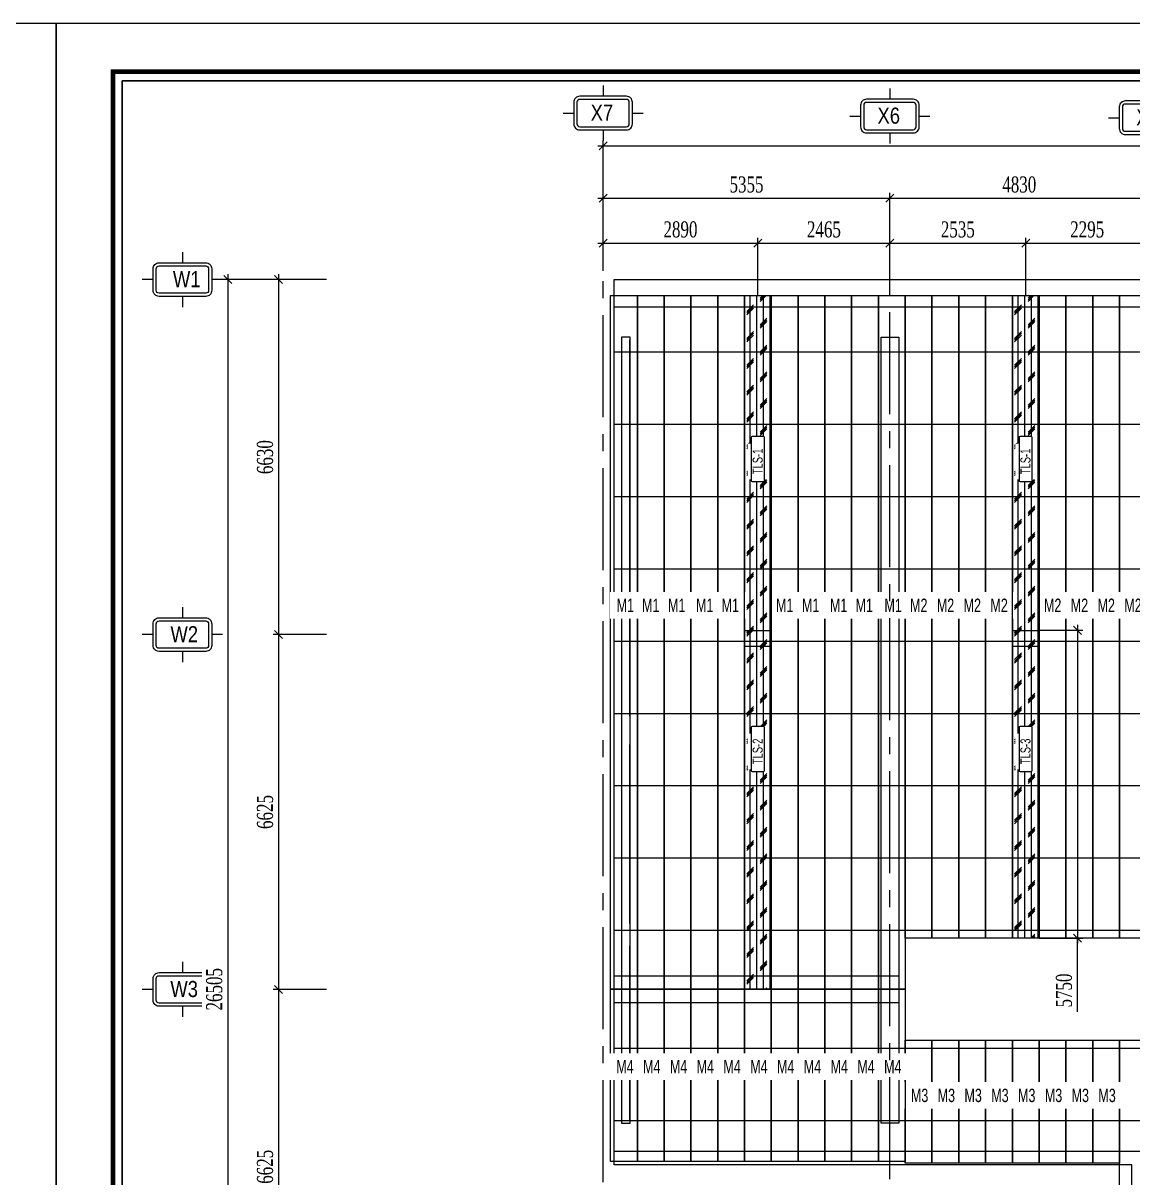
# Model space of a CAD drawing. Header units: inches. Extents: x 315041 to 662841, y -45540 to -35018.
# Drawn here: x 331979.3 to 332186.5, y -36376.8 to -36161.1 of the extents above; entities that cross this region are included whole.
import ezdxf
from ezdxf.enums import TextEntityAlignment as Align

# ---------------------------------------------------------------- set-up
doc = ezdxf.new("R2010")
doc.units = ezdxf.units.IN
doc.header["$MEASUREMENT"] = 0
doc.linetypes.add('CENTER2', pattern=[28.575, 19.05, -3.175, 3.175, -3.175])
for name, color, linetype in [('2', 2, 'Continuous'), ('3', 3, 'Continuous'), ('6', 6, 'Continuous'), ('7', 7, 'Continuous'), ('8', 8, 'Continuous'), ('BAO KHUNG', 31, 'Continuous'), ('flashing', 6, 'Continuous'), ('ROOFING', 4, 'Continuous')]:
    doc.layers.add(name, color=color, linetype=linetype)
doc.styles.add('hx2', font='VHARIALN.TTF')
doc.styles.add('ST1', font='times.ttf', dxfattribs={"width": 0.7})
doc.styles.add('ST1H', font='vnshxh.shx', dxfattribs={"width": 0.7})
doc.dimstyles.new('100', dxfattribs={"dimtxt": 3, "dimasz": 1.5, "dimexe": 1, "dimexo": 0, "dimgap": 1, "dimtad": 1, "dimdec": 0, "dimlfac": 100, "dimzin": 0, "dimdsep": 46, "dimtxsty": 'ST1', "dimblk": 'OBLIQUE', "dimcen": 1, "dimdle": 1, "dimclrd": 8, "dimclre": 8, "dimclrt": 3, "dimadec": 0, "dimazin": 0, "dimtfac": 1, "dimtdec": 0, "dimtix": 1, "dimtmove": 1, "dimatfit": 3, "dimfxl": 0, "dimtfill": 1, "dimtolj": 1, "dimtzin": 0, "dimlwd": -1, "dimlwe": -1, "dimarcsym": 1})
pattern_1 = [(90, (-260, 0), (-1.25, 8e-17), []), (225, (-259.375, 0.625), (2.499999996, -2.499999996), [1.76776696, -1.76776696]), (225, (-259.375, 0.9375), (2.499999996, -2.499999996), [1.76776696, -1.76776696]), (225, (-259.375, 1.25), (2.499999996, -2.499999996), [1.76776696, -1.76776696])]
pattern_2 = [(90, (-310, 0), (-1.25, 8e-17), []), (225, (-309.375, 0.625), (2.499999996, -2.499999996), [1.76776696, -1.76776696]), (225, (-309.375, 0.9375), (2.499999996, -2.499999996), [1.76776696, -1.76776696]), (225, (-309.375, 1.25), (2.499999996, -2.499999996), [1.76776696, -1.76776696])]

# ---------------------------------------------------------------- blocks, each defined once
blk = doc.blocks.new('A$C75D82031')
at = {"layer": '2', "color": 157, "linetype": 'Continuous'}
blk.add_lwpolyline([(0, 420), (594, 420), (594, 0), (0, 0)], close=True, dxfattribs=at)
at = {"layer": '7', "color": 147, "linetype": 'Continuous'}
blk.add_lwpolyline([(12.33, 57.61), (581.67, 57.61), (581.67, 409.19), (12.33, 409.19)], close=True, dxfattribs=at)
at = {"layer": 'BAO KHUNG', "color": 167, "linetype": 'Continuous', "const_width": 0.871}
blk.add_lwpolyline([(10.59, 9.07), (583.41, 9.07), (583.41, 410.93), (10.59, 410.93)], close=True, dxfattribs=at)
blk = doc.blocks.new('TENTRUC')
at = {"layer": '7'}
for p, q in [((0, 8.27), (0, 10.26)), ((-7.48, 5.13), (-5.48, 5.13)), ((5.48, 5.13), (7.48, 5.13)), ((0, 0), (0, 2))]:
    blk.add_line(p, q, dxfattribs=at)
blk.add_lwpolyline([(-4.36, 8.27), (4.36, 8.27, -0.414214), (5.48, 7.14), (5.48, 3.12, -0.414214), (4.36, 2), (-4.36, 2, -0.414214), (-5.48, 3.12), (-5.48, 7.14, -0.414214)], format="xyb", close=True, dxfattribs=at)
at = {"layer": '8', "ltscale": 15}
blk.add_lwpolyline([(-4.36, 7.68), (4.36, 7.68, -0.414214), (4.9, 7.14), (4.9, 3.12, -0.414214), (4.36, 2.58), (-4.36, 2.58, -0.414214), (-4.9, 3.12), (-4.9, 7.14, -0.414214)], format="xyb", close=True, dxfattribs=at)
at = {"layer": '3', "style": 'hx2'}
blk.add_attdef('TR', text='', height=2.9, dxfattribs=at).set_placement((-0.16, 3.83), align=Align.CENTER)
blk = doc.blocks.new('_Oblique')
at = {"color": 0, "linetype": 'ByBlock', "lineweight": -2}
blk.add_line((-0.5, -0.5), (0.5, 0.5), dxfattribs=at)
blk = doc.blocks.new('*D810')
at = {"color": 8, "linetype": 'Continuous', "transparency": 16777216}
for p, q in [((331957.12, -37466.37), (331957.12, -37534.67)), ((331966.05, -37467.37), (331956.12, -37467.37)), ((331966.05, -37533.67), (331956.12, -37533.67))]:
    blk.add_line(p, q, dxfattribs=at)
at = {"layer": 'Defpoints', "color": 0, "transparency": 16777216}
for p in [(331966.05, -37467.37), (331957.12, -37533.67), (331966.05, -37533.67)]:
    blk.add_point(p, dxfattribs=at)
at = {"color": 8, "transparency": 16777216, "xscale": 1.5, "yscale": 1.5, "zscale": 1.5}
for p, rotation in [((331957.12, -37467.37), 90), ((331957.12, -37533.67), 270)]:
    blk.add_blockref('_Oblique', p, dxfattribs=dict(at, rotation=rotation))
at = {"color": 3, "transparency": 16777216, "insert": (331954.59, -37500.52), "char_height": 3, "attachment_point": 5, "rotation": 90, "style": 'ST1', "bg_fill": 3, "box_fill_scale": 1.25, "bg_fill_color": 256, "bg_fill_true_color": 13158600, "bg_fill_transparency": 14991844}
blk.add_mtext('\\A1;6630', dxfattribs=at)
blk = doc.blocks.new('*D811')
at = {"color": 8, "linetype": 'Continuous', "transparency": 16777216}
for p, q in [((331966.05, -37533.67), (331956.12, -37533.67)), ((331957.12, -37532.67), (331957.12, -37600.92)), ((331966.05, -37599.92), (331956.12, -37599.92))]:
    blk.add_line(p, q, dxfattribs=at)
at = {"layer": 'Defpoints', "color": 0, "transparency": 16777216}
for p in [(331966.05, -37533.67), (331957.12, -37599.92), (331966.05, -37599.92)]:
    blk.add_point(p, dxfattribs=at)
at = {"color": 8, "transparency": 16777216, "xscale": 1.5, "yscale": 1.5, "zscale": 1.5}
for p, rotation in [((331957.12, -37533.67), 90), ((331957.12, -37599.92), 270)]:
    blk.add_blockref('_Oblique', p, dxfattribs=dict(at, rotation=rotation))
at = {"color": 3, "transparency": 16777216, "insert": (331954.59, -37566.79), "char_height": 3, "attachment_point": 5, "rotation": 90, "style": 'ST1', "bg_fill": 3, "box_fill_scale": 1.25, "bg_fill_color": 256, "bg_fill_true_color": 13158600, "bg_fill_transparency": 14991844}
blk.add_mtext('\\A1;6625', dxfattribs=at)
blk = doc.blocks.new('*D812')
at = {"color": 8, "linetype": 'Continuous', "transparency": 16777216}
for p, q in [((331966.05, -37599.92), (331956.12, -37599.92)), ((331957.12, -37598.92), (331957.12, -37667.17)), ((331966.05, -37666.17), (331956.12, -37666.17))]:
    blk.add_line(p, q, dxfattribs=at)
at = {"layer": 'Defpoints', "color": 0, "transparency": 16777216}
for p in [(331966.05, -37599.92), (331957.12, -37666.17), (331966.05, -37666.17)]:
    blk.add_point(p, dxfattribs=at)
at = {"color": 8, "transparency": 16777216, "xscale": 1.5, "yscale": 1.5, "zscale": 1.5}
for p, rotation in [((331957.12, -37599.92), 90), ((331957.12, -37666.17), 270)]:
    blk.add_blockref('_Oblique', p, dxfattribs=dict(at, rotation=rotation))
at = {"color": 3, "transparency": 16777216, "insert": (331954.59, -37633.04), "char_height": 3, "attachment_point": 5, "rotation": 90, "style": 'ST1', "bg_fill": 3, "box_fill_scale": 1.25, "bg_fill_color": 256, "bg_fill_true_color": 13158600, "bg_fill_transparency": 0}
blk.add_mtext('\\A1;6625', dxfattribs=at)
blk = doc.blocks.new('*D814')
at = {"color": 8, "linetype": 'Continuous', "transparency": 16777216}
for p, q in [((331947.63, -37466.37), (331947.63, -37733.42)), ((331965.98, -37467.37), (331946.63, -37467.37)), ((331965.98, -37732.42), (331946.63, -37732.42))]:
    blk.add_line(p, q, dxfattribs=at)
at = {"layer": 'Defpoints', "color": 0, "transparency": 16777216}
for p in [(331965.98, -37467.37), (331947.63, -37732.42), (331965.98, -37732.42)]:
    blk.add_point(p, dxfattribs=at)
at = {"color": 8, "transparency": 16777216, "xscale": 1.5, "yscale": 1.5, "zscale": 1.5}
for p, rotation in [((331947.63, -37467.37), 90), ((331947.63, -37732.42), 270)]:
    blk.add_blockref('_Oblique', p, dxfattribs=dict(at, rotation=rotation))
at = {"color": 3, "transparency": 16777216, "insert": (331945.11, -37599.89), "char_height": 3, "attachment_point": 5, "rotation": 90, "style": 'ST1', "bg_fill": 3, "box_fill_scale": 1.25, "bg_fill_color": 256, "bg_fill_true_color": 13158600, "bg_fill_transparency": 0}
blk.add_mtext('\\A1;26505', dxfattribs=at)
blk = doc.blocks.new('*D815')
at = {"color": 8, "linetype": 'Continuous', "transparency": 16777216}
for p, q in [((332016.68, -37452.16), (332072.23, -37452.16)), ((332017.68, -37460.13), (332017.68, -37451.16)), ((332071.23, -37460.68), (332071.23, -37451.16))]:
    blk.add_line(p, q, dxfattribs=at)
at = {"layer": 'Defpoints', "color": 0, "transparency": 16777216}
for p in [(332071.23, -37452.16), (332017.68, -37460.13), (332071.23, -37460.68)]:
    blk.add_point(p, dxfattribs=at)
at = {"color": 8, "transparency": 16777216, "xscale": 1.5, "yscale": 1.5, "zscale": 1.5, "rotation": 180}
blk.add_blockref('_Oblique', (332017.68, -37452.16), dxfattribs=at)
at = {"color": 8, "transparency": 16777216, "xscale": 1.5, "yscale": 1.5, "zscale": 1.5}
blk.add_blockref('_Oblique', (332071.23, -37452.16), dxfattribs=at)
at = {"color": 3, "transparency": 16777216, "insert": (332044.46, -37449.63), "char_height": 3, "attachment_point": 5, "style": 'ST1', "bg_fill": 3, "box_fill_scale": 1.25, "bg_fill_color": 256, "bg_fill_true_color": 13158600, "bg_fill_transparency": 0}
blk.add_mtext('\\A1;5355', dxfattribs=at)
blk = doc.blocks.new('*D816')
at = {"color": 8, "linetype": 'Continuous', "transparency": 16777216}
for p, q in [((332070.23, -37452.16), (332120.53, -37452.16)), ((332071.23, -37460.68), (332071.23, -37451.16)), ((332119.53, -37460.68), (332119.53, -37451.16))]:
    blk.add_line(p, q, dxfattribs=at)
at = {"layer": 'Defpoints', "color": 0, "transparency": 16777216}
for p in [(332119.53, -37452.16), (332071.23, -37460.68), (332119.53, -37460.68)]:
    blk.add_point(p, dxfattribs=at)
at = {"color": 8, "transparency": 16777216, "xscale": 1.5, "yscale": 1.5, "zscale": 1.5, "rotation": 180}
blk.add_blockref('_Oblique', (332071.23, -37452.16), dxfattribs=at)
at = {"color": 8, "transparency": 16777216, "xscale": 1.5, "yscale": 1.5, "zscale": 1.5}
blk.add_blockref('_Oblique', (332119.53, -37452.16), dxfattribs=at)
at = {"color": 3, "transparency": 16777216, "insert": (332095.38, -37449.63), "char_height": 3, "attachment_point": 5, "style": 'ST1', "bg_fill": 3, "box_fill_scale": 1.25, "bg_fill_color": 256, "bg_fill_true_color": 13158600, "bg_fill_transparency": 14993908}
blk.add_mtext('\\A1;4830', dxfattribs=at)
blk = doc.blocks.new('*D822')
at = {"color": 8, "linetype": 'Continuous', "transparency": 16777216}
for p, q in [((332016.68, -37442.41), (332387.18, -37442.41)), ((332017.68, -37460.13), (332017.68, -37441.41)), ((332386.18, -37460.13), (332386.18, -37441.41))]:
    blk.add_line(p, q, dxfattribs=at)
at = {"layer": 'Defpoints', "color": 0, "transparency": 16777216}
for p in [(332386.18, -37442.41), (332017.68, -37460.13), (332386.18, -37460.13)]:
    blk.add_point(p, dxfattribs=at)
at = {"color": 8, "transparency": 16777216, "xscale": 1.5, "yscale": 1.5, "zscale": 1.5, "rotation": 180}
blk.add_blockref('_Oblique', (332017.68, -37442.41), dxfattribs=at)
at = {"color": 8, "transparency": 16777216, "xscale": 1.5, "yscale": 1.5, "zscale": 1.5}
blk.add_blockref('_Oblique', (332386.18, -37442.41), dxfattribs=at)
at = {"color": 3, "transparency": 16777216, "insert": (332201.93, -37439.89), "char_height": 3, "attachment_point": 5, "style": 'ST1', "bg_fill": 3, "box_fill_scale": 1.25, "bg_fill_color": 256, "bg_fill_true_color": 13158600, "bg_fill_transparency": 0}
blk.add_mtext('\\A1;36850', dxfattribs=at)
blk = doc.blocks.new('*D836')
at = {"color": 8, "linetype": 'Continuous', "transparency": 16777216}
for p, q in [((332087.54, -36207.41), (332087.54, -36201.2)), ((332116.44, -36212.02), (332116.44, -36201.2)), ((332086.54, -36202.2), (332117.44, -36202.2))]:
    blk.add_line(p, q, dxfattribs=at)
at = {"layer": 'Defpoints', "color": 0, "transparency": 16777216}
for p in [(332116.44, -36202.2), (332087.54, -36207.41), (332116.44, -36212.02)]:
    blk.add_point(p, dxfattribs=at)
at = {"color": 8, "transparency": 16777216, "xscale": 1.5, "yscale": 1.5, "zscale": 1.5, "rotation": 180}
blk.add_blockref('_Oblique', (332087.54, -36202.2), dxfattribs=at)
at = {"color": 8, "transparency": 16777216, "xscale": 1.5, "yscale": 1.5, "zscale": 1.5}
blk.add_blockref('_Oblique', (332116.44, -36202.2), dxfattribs=at)
at = {"color": 3, "transparency": 16777216, "insert": (332101.99, -36199.67), "char_height": 3, "attachment_point": 5, "style": 'ST1', "bg_fill": 3, "box_fill_scale": 1.25, "bg_fill_color": 256, "bg_fill_true_color": 13158600, "bg_fill_transparency": 8888476}
blk.add_mtext('\\A1;2890', dxfattribs=at)
blk = doc.blocks.new('*D837')
at = {"color": 8, "linetype": 'Continuous', "transparency": 16777216}
for p, q in [((332116.44, -36212.02), (332116.44, -36201.2)), ((332141.09, -36209.02), (332141.09, -36201.2)), ((332115.44, -36202.2), (332142.09, -36202.2))]:
    blk.add_line(p, q, dxfattribs=at)
at = {"layer": 'Defpoints', "color": 0, "transparency": 16777216}
for p in [(332141.09, -36202.2), (332141.09, -36209.02), (332116.44, -36212.02)]:
    blk.add_point(p, dxfattribs=at)
at = {"color": 8, "transparency": 16777216, "xscale": 1.5, "yscale": 1.5, "zscale": 1.5, "rotation": 180}
blk.add_blockref('_Oblique', (332116.44, -36202.2), dxfattribs=at)
at = {"color": 8, "transparency": 16777216, "xscale": 1.5, "yscale": 1.5, "zscale": 1.5}
blk.add_blockref('_Oblique', (332141.09, -36202.2), dxfattribs=at)
at = {"color": 3, "transparency": 16777216, "insert": (332128.77, -36199.67), "char_height": 3, "attachment_point": 5, "style": 'ST1', "bg_fill": 3, "box_fill_scale": 1.25, "bg_fill_color": 256, "bg_fill_true_color": 13158600, "bg_fill_transparency": 12524728}
blk.add_mtext('\\A1;2465', dxfattribs=at)
blk = doc.blocks.new('*D838')
at = {"color": 8, "linetype": 'Continuous', "transparency": 16777216}
for p, q in [((332141.09, -36209.02), (332141.09, -36201.2)), ((332166.44, -36212.02), (332166.44, -36201.2)), ((332140.09, -36202.2), (332167.44, -36202.2))]:
    blk.add_line(p, q, dxfattribs=at)
at = {"layer": 'Defpoints', "color": 0, "transparency": 16777216}
for p in [(332166.44, -36202.2), (332141.09, -36209.02), (332166.44, -36212.02)]:
    blk.add_point(p, dxfattribs=at)
at = {"color": 8, "transparency": 16777216, "xscale": 1.5, "yscale": 1.5, "zscale": 1.5, "rotation": 180}
blk.add_blockref('_Oblique', (332141.09, -36202.2), dxfattribs=at)
at = {"color": 8, "transparency": 16777216, "xscale": 1.5, "yscale": 1.5, "zscale": 1.5}
blk.add_blockref('_Oblique', (332166.44, -36202.2), dxfattribs=at)
at = {"color": 3, "transparency": 16777216, "insert": (332153.77, -36199.67), "char_height": 3, "attachment_point": 5, "style": 'ST1', "bg_fill": 3, "box_fill_scale": 1.25, "bg_fill_color": 256, "bg_fill_true_color": 13158600, "bg_fill_transparency": 11362288}
blk.add_mtext('\\A1;2535', dxfattribs=at)
blk = doc.blocks.new('*D839')
at = {"color": 8, "linetype": 'Continuous', "transparency": 16777216}
for p, q in [((332166.44, -36212.02), (332166.44, -36201.2)), ((332189.39, -36209.02), (332189.39, -36201.2)), ((332165.44, -36202.2), (332190.39, -36202.2))]:
    blk.add_line(p, q, dxfattribs=at)
at = {"layer": 'Defpoints', "color": 0, "transparency": 16777216}
for p in [(332189.39, -36202.2), (332189.39, -36209.02), (332166.44, -36212.02)]:
    blk.add_point(p, dxfattribs=at)
at = {"color": 8, "transparency": 16777216, "xscale": 1.5, "yscale": 1.5, "zscale": 1.5, "rotation": 180}
blk.add_blockref('_Oblique', (332166.44, -36202.2), dxfattribs=at)
at = {"color": 8, "transparency": 16777216, "xscale": 1.5, "yscale": 1.5, "zscale": 1.5}
blk.add_blockref('_Oblique', (332189.39, -36202.2), dxfattribs=at)
at = {"color": 3, "transparency": 16777216, "insert": (332177.92, -36199.67), "char_height": 3, "attachment_point": 5, "style": 'ST1', "bg_fill": 3, "box_fill_scale": 1.25, "bg_fill_color": 256, "bg_fill_true_color": 13158600, "bg_fill_transparency": 1019152}
blk.add_mtext('\\A1;2295', dxfattribs=at)
blk = doc.blocks.new('*D1206')
at = {"color": 8, "linetype": 'Continuous', "transparency": 16777216}
for p, q in [((332168.94, -36274.52), (332177.12, -36274.52)), ((332176.12, -36273.52), (332176.12, -36333.02)), ((332168.94, -36332.02), (332177.12, -36332.02)), ((332176.12, -36345.75), (332176.12, -36332.02))]:
    blk.add_line(p, q, dxfattribs=at)
at = {"layer": 'Defpoints', "color": 0, "transparency": 16777216}
for p in [(332168.94, -36274.52), (332168.94, -36332.02), (332176.12, -36332.02)]:
    blk.add_point(p, dxfattribs=at)
at = {"color": 8, "transparency": 16777216, "xscale": 1.5, "yscale": 1.5, "zscale": 1.5}
for p, rotation in [((332176.12, -36274.52), 90), ((332176.12, -36332.02), 270)]:
    blk.add_blockref('_Oblique', p, dxfattribs=dict(at, rotation=rotation))
at = {"color": 52, "transparency": 16777216, "insert": (332173.59, -36341.78), "char_height": 3, "attachment_point": 5, "rotation": 90, "style": 'ST1', "bg_fill": 3, "box_fill_scale": 1.25, "bg_fill_color": 256, "bg_fill_true_color": 13158600, "bg_fill_transparency": 3770704}
blk.add_mtext('\\A1;5750', dxfattribs=at)
blk = doc.blocks.new('A$C66BB428B')
at = {"color": 8}
for points in [[(0, 351.58), (569.338, 351.58), (569.338, 0), (0, 0)], [(91.871, 149.198), (91.871, 314.498), (456.171, 314.498), (456.171, 52.5), (188.471, 52.5), (188.471, 149.198)]]:
    blk.add_lwpolyline(points, close=True, dxfattribs=at)
at = {"layer": '2', "color": 8}
for points in [[(93.196, 156.948), (94.846, 156.948), (94.846, 303.748), (93.196, 303.748)], [(141.671, 303.748), (144.971, 303.748), (144.971, 156.948), (141.671, 156.948)]]:
    blk.add_lwpolyline(points, close=True, dxfattribs=at)
at = {"layer": '6', "color": 8}
for p, q in [((91.871, 309.398), (456.171, 309.398)), ((91.871, 300.998), (456.171, 300.998)), ((91.871, 287.498), (456.171, 287.498)), ((91.871, 273.998), (456.171, 273.998)), ((91.871, 260.498), (456.171, 260.498)), ((91.871, 246.998), (456.171, 246.998)), ((91.871, 233.498), (456.171, 233.498)), ((91.871, 219.998), (456.171, 219.998)), ((91.871, 206.498), (456.171, 206.498)), ((91.871, 192.998), (456.171, 192.998)), ((91.871, 184.498), (144.971, 184.498)), ((91.871, 179.498), (144.971, 179.498)), ((91.871, 170.998), (456.171, 170.998)), ((91.871, 157.498), (456.171, 157.498)), ((91.871, 151.748), (192.071, 151.748))]:
    blk.add_line(p, q, dxfattribs=at)
at = {"layer": '8', "color": 8}
for p, q in [((94.771, 232.998), (94.771, 303.248)), ((94.77, 194.25), (94.77, 227.698)), ((94.771, 157.448), (94.771, 190.05))]:
    blk.add_line(p, q, dxfattribs=at)
at = {"layer": '3'}
ref = blk.add_blockref('TENTRUC', (89.77, 350.716), dxfattribs=dict(at, xscale=-1, rotation=180))
ref.add_attrib('TR', 'x7', dxfattribs={"layer": '0', "height": 3, "style": 'hx2'}).set_placement((89.554, 344.162), align=Align.CENTER)
ref = blk.add_blockref('TENTRUC', (143.32, 350.161), dxfattribs=dict(at, xscale=-1, rotation=180))
ref.add_attrib('TR', 'x6', dxfattribs={"layer": '0', "height": 3, "style": 'hx2'}).set_placement((143.104, 343.608), align=Align.CENTER)
ref = blk.add_blockref('TENTRUC', (191.62, 349.859), dxfattribs=dict(at, xscale=-1, rotation=180))
ref.add_attrib('TR', 'x5', dxfattribs={"layer": '0', "height": 3, "style": 'hx2'}).set_placement((191.404, 343.305), align=Align.CENTER)
ref = blk.add_blockref('TENTRUC', (11.24, 319.63), dxfattribs=dict(at, rotation=180))
ref.add_attrib('TR', 'w1', dxfattribs={"layer": '0', "height": 3, "style": 'hx2'}).set_placement((12.046, 313.077), align=Align.CENTER)
ref = blk.add_blockref('TENTRUC', (11.24, 253.33), dxfattribs=dict(at, rotation=180))
ref.add_attrib('TR', 'w2', dxfattribs={"layer": '0', "height": 3, "style": 'hx2'}).set_placement((11.591, 246.777), align=Align.CENTER)
ref = blk.add_blockref('TENTRUC', (11.24, 187.08), dxfattribs=dict(at, rotation=180))
ref.add_attrib('TR', 'w3', dxfattribs={"layer": '0', "height": 3, "style": 'hx2'}).set_placement((11.571, 180.527), align=Align.CENTER)
at = {"color": 8}
dim = blk.add_linear_dim(base=(143.32, 329.705), p1=(89.77, 321.739), p2=(143.32, 321.185), dimstyle='100', dxfattribs=at)
dim.commit()
dim.dimension.update_dxf_attribs({"geometry": '*D815', "text_midpoint": (116.545, 332.231), "insert": (-331927.914, 37781.865)})
dim = blk.add_linear_dim(base=(29.205, 248.198), p1=(38.132, 314.498), p2=(38.132, 248.198), angle=90, dimstyle='100', dxfattribs=at)
dim.commit()
dim.dimension.update_dxf_attribs({"geometry": '*D810', "text_midpoint": (26.679, 281.348), "insert": (-331927.914, 37781.865)})
dim = blk.add_linear_dim(base=(191.62, 329.705), p1=(143.32, 321.185), p2=(191.62, 321.185), dimstyle='100', dxfattribs=at)
dim.commit()
dim.dimension.update_dxf_attribs({"geometry": '*D816', "text_midpoint": (167.47, 332.231), "insert": (-331927.914, 37781.865)})
dim = blk.add_linear_dim(base=(29.205, 181.948), p1=(38.132, 248.198), p2=(38.132, 181.948), angle=90, dimstyle='100', dxfattribs=at)
dim.commit()
dim.dimension.update_dxf_attribs({"geometry": '*D811', "text_midpoint": (26.679, 215.073), "insert": (-331927.914, 37781.865)})
dim = blk.add_linear_dim(base=(458.271, 339.451), p1=(89.77, 321.739), p2=(458.271, 321.739), dimstyle='100', dxfattribs=at)
dim.commit()
dim.dimension.update_dxf_attribs({"geometry": '*D822', "text_midpoint": (274.021, 341.977), "insert": (-331927.914, 37781.865)})
dim = blk.add_linear_dim(base=(29.205, 115.698), p1=(38.132, 181.948), p2=(38.132, 115.698), angle=90, dimstyle='100', dxfattribs=at)
dim.commit()
dim.dimension.update_dxf_attribs({"geometry": '*D812', "text_midpoint": (26.679, 148.823), "insert": (-331927.914, 37781.865)})
dim = blk.add_linear_dim(base=(19.718, 49.45), p1=(38.067, 314.498), p2=(38.067, 49.45), angle=90, dimstyle='100', dxfattribs=at)
dim.commit()
dim.dimension.update_dxf_attribs({"geometry": '*D814', "text_midpoint": (17.192, 181.974), "insert": (-331927.914, 37781.865)})

msp = doc.modelspace()

# ---------------------------------------------------------------- block references
at = {"color": 1}
msp.add_blockref('A$C75D82031', (331391.4423, -36581.1298), dxfattribs=at)
at = {"color": 9}
msp.add_blockref('A$C66BB428B', (331997.7735, -36523.5197), dxfattribs=at)

# ---------------------------------------------------------------- next in the draw order: hatches: boundary and pattern name
at = {"layer": 'ROOFING', "true_color": 0xcae01f}
h = msp.add_hatch(dxfattribs=at)
h.set_pattern_fill('CORK', color=52, scale=10, angle=90, style=0)
h.set_pattern_definition(pattern_2)
h.paths.add_polyline_path([(332113.9444, -36274.5222), (332118.9444, -36274.5222), (332118.9444, -36341.5222), (332113.9444, -36341.5222)])
edge = h.paths.add_edge_path(flags=0)
edge.add_arc((332117.4068, -36300.7284), 0.1875, 270, 360)
edge.add_line((332117.5943, -36300.7284), (332117.5943, -36292.592))
edge.add_arc((332117.4068, -36292.592), 0.1875, 0, 90)
edge.add_line((332117.4068, -36292.4045), (332115.4431, -36292.4045))
edge.add_arc((332115.4431, -36292.592), 0.1875, 90, 180)
edge.add_line((332115.2556, -36292.592), (332115.2556, -36300.7284))
edge.add_arc((332115.4431, -36300.7284), 0.1875, 180, 270)
edge.add_line((332115.4431, -36300.9159), (332117.4068, -36300.9159))
h = msp.add_hatch(dxfattribs=at)
h.set_pattern_fill('CORK', color=52, scale=10, angle=90, style=0)
h.set_pattern_definition(pattern_1)
h.paths.add_polyline_path([(332163.9444, -36274.5222), (332168.9444, -36274.5222), (332168.9444, -36332.0222), (332163.9444, -36332.0222)])
h.paths.add_polyline_path([(332165.2556, -36300.7284, 0.41421356), (332165.4431, -36300.9159), (332167.4068, -36300.9159, 0.41421356), (332167.5943, -36300.7284), (332167.5943, -36292.592, 0.41421356), (332167.4068, -36292.4045), (332165.4431, -36292.4045, 0.41421356), (332165.2556, -36292.592)], flags=16)

# ---------------------------------------------------------------- next in the draw order: linework, layer by layer
at = {"color": 8, "linetype": 'CENTER2'}
msp.add_line((332087.544, -36491.872), (332087.544, -36201.7809), dxfattribs=at)
at = {"layer": 'flashing'}
for points in [[(332093.9444, -36212.0222), (332098.9444, -36212.0222), (332098.9444, -36341.5222), (332093.9444, -36341.5222)], [(332098.9444, -36212.0222), (332103.9444, -36212.0222), (332103.9444, -36341.5222), (332098.9444, -36341.5222)], [(332103.9444, -36212.0222), (332108.9444, -36212.0222), (332108.9444, -36341.5222), (332103.9444, -36341.5222)], [(332108.9444, -36212.0222), (332113.9444, -36212.0222), (332113.9444, -36341.5222), (332108.9444, -36341.5222)], [(332118.9444, -36212.0222), (332123.9444, -36212.0222), (332123.9444, -36341.5222), (332118.9444, -36341.5222)], [(332123.9444, -36212.0222), (332128.9444, -36212.0222), (332128.9444, -36341.5222), (332123.9444, -36341.5222)], [(332128.9444, -36212.0222), (332133.9444, -36212.0222), (332133.9444, -36341.5222), (332128.9444, -36341.5222)], [(332133.9444, -36212.0222), (332138.9444, -36212.0222), (332138.9444, -36341.5222), (332133.9444, -36341.5222)]]:
    msp.add_lwpolyline(points, close=True, dxfattribs=at)
at = {"layer": 'flashing', "color": 4}
for points in [[(332158.9444, -36212.0222), (332163.9444, -36212.0222), (332163.9444, -36332.0222), (332158.9444, -36332.0222)], [(332183.9444, -36212.0222), (332188.9444, -36212.0222), (332188.9444, -36332.0222), (332183.9444, -36332.0222)], [(332183.9444, -36351.0197), (332188.9444, -36351.0197), (332188.9444, -36471.0197), (332183.9444, -36471.0197)]]:
    msp.add_lwpolyline(points, close=True, dxfattribs=at)
at = {"layer": 'flashing', "color": 2}
msp.add_lwpolyline([(332178.9444, -36351.0197), (332183.9444, -36351.0197), (332183.9444, -36374.0153), (332178.9444, -36374.0153)], close=True, dxfattribs=at)
at = {"layer": 'ROOFING', "color": 52, "true_color": 0xcae01f}
for points in [[(332113.9444, -36274.5222), (332118.9444, -36274.5222), (332118.9444, -36341.5222), (332113.9444, -36341.5222)], [(332163.9444, -36274.5222), (332168.9444, -36274.5222), (332168.9444, -36332.0222), (332163.9444, -36332.0222)]]:
    msp.add_lwpolyline(points, close=True, dxfattribs=at)

# ---------------------------------------------------------------- next in the draw order: block references
at = {"color": 1}
msp.add_blockref('A$C75D82031', (331985.4423, -36581.1298), dxfattribs=at)

# ---------------------------------------------------------------- next in the draw order: texts
at = {"layer": 'flashing', "insert": (332111.2871, -36269.8438), "char_height": 2.5, "attachment_point": 5, "style": 'ST1H', "bg_fill": 2}
msp.add_mtext('\\A1;m1', dxfattribs=at)
at = {"layer": 'flashing', "color": 4, "char_height": 2.5, "attachment_point": 5, "style": 'ST1H', "bg_fill": 2}
for insert in [(332161.4728, -36269.8438), (332186.4728, -36269.8438)]:
    msp.add_mtext('\\A1;m2', dxfattribs=dict(at, insert=insert))
at = {"layer": 'flashing', "color": 2, "insert": (332181.631, -36361.3809), "char_height": 2.5, "attachment_point": 5, "style": 'ST1H', "bg_fill": 2}
msp.add_mtext('\\A1;m3', dxfattribs=at)
at = {"layer": 'ROOFING', "color": 1, "true_color": 0xfb040c, "insert": (332116.4099, -36297.1222), "char_height": 1.875, "attachment_point": 5, "rotation": 90, "style": 'ST1H', "bg_fill": 2}
msp.add_mtext('\\A1;tls-2', dxfattribs=at)

# ---------------------------------------------------------------- next in the draw order: linework, layer by layer
at = {"layer": 'flashing', "color": 4}
for points in [[(332153.9444, -36212.0222), (332158.9444, -36212.0222), (332158.9444, -36332.0222), (332153.9444, -36332.0222)], [(332178.9444, -36212.0222), (332183.9444, -36212.0222), (332183.9444, -36332.0222), (332178.9444, -36332.0222)]]:
    msp.add_lwpolyline(points, close=True, dxfattribs=at)
at = {"layer": 'flashing', "color": 2}
msp.add_lwpolyline([(332173.9444, -36351.0197), (332178.9444, -36351.0197), (332178.9444, -36374.0153), (332173.9444, -36374.0153)], close=True, dxfattribs=at)
at = {"layer": 'ROOFING', "color": 1, "true_color": 0xfb040c}
msp.add_lwpolyline([(332115.2556, -36300.7284), (332115.2556, -36292.592, -0.41421356), (332115.4431, -36292.4045), (332117.4068, -36292.4045, -0.41421356), (332117.5943, -36292.592), (332117.5943, -36300.7284, -0.41421356), (332117.4068, -36300.9159), (332115.4431, -36300.9159, -0.41421356)], format="xyb", close=True, dxfattribs=at)

# ---------------------------------------------------------------- next in the draw order: texts
at = {"layer": 'flashing', "insert": (332106.5101, -36269.8438), "char_height": 2.5, "attachment_point": 5, "style": 'ST1H', "bg_fill": 2}
msp.add_mtext('\\A1;m1', dxfattribs=at)

# ---------------------------------------------------------------- next in the draw order: texts
at = {"layer": 'flashing', "insert": (332101.2893, -36269.8438), "char_height": 2.5, "attachment_point": 5, "style": 'ST1H', "bg_fill": 2}
msp.add_mtext('\\A1;m1', dxfattribs=at)
at = {"layer": 'flashing', "color": 4, "char_height": 2.5, "attachment_point": 5, "style": 'ST1H', "bg_fill": 2}
for insert in [(332156.4728, -36269.8438), (332181.4728, -36269.8438)]:
    msp.add_mtext('\\A1;m2', dxfattribs=dict(at, insert=insert))
at = {"layer": 'flashing', "color": 2, "insert": (332176.631, -36361.3809), "char_height": 2.5, "attachment_point": 5, "style": 'ST1H', "bg_fill": 2}
msp.add_mtext('\\A1;m3', dxfattribs=at)

# ---------------------------------------------------------------- next in the draw order: linework, layer by layer
at = {"layer": 'flashing', "color": 4}
for points in [[(332148.9444, -36212.0222), (332153.9444, -36212.0222), (332153.9444, -36332.0222), (332148.9444, -36332.0222)], [(332173.9444, -36212.0222), (332178.9444, -36212.0222), (332178.9444, -36332.0222), (332173.9444, -36332.0222)]]:
    msp.add_lwpolyline(points, close=True, dxfattribs=at)
at = {"layer": 'flashing', "color": 2}
msp.add_lwpolyline([(332168.9444, -36351.0197), (332173.9444, -36351.0197), (332173.9444, -36374.0153), (332168.9444, -36374.0153)], close=True, dxfattribs=at)

# ---------------------------------------------------------------- next in the draw order: texts
at = {"layer": 'flashing', "insert": (332096.4431, -36269.8438), "char_height": 2.5, "attachment_point": 5, "style": 'ST1H', "bg_fill": 2}
msp.add_mtext('\\A1;m1', dxfattribs=at)

# ---------------------------------------------------------------- next in the draw order: linework, layer by layer
at = {"layer": 'flashing'}
msp.add_lwpolyline([(332088.9444, -36212.0222), (332093.9444, -36212.0222), (332093.9444, -36341.5222), (332088.9444, -36341.5222)], close=True, dxfattribs=at)

# ---------------------------------------------------------------- next in the draw order: texts
at = {"layer": 'flashing', "color": 4, "char_height": 2.5, "attachment_point": 5, "style": 'ST1H', "bg_fill": 2}
for insert in [(332151.4728, -36269.8438), (332176.4728, -36269.8438)]:
    msp.add_mtext('\\A1;m2', dxfattribs=dict(at, insert=insert))
at = {"layer": 'flashing', "color": 2, "insert": (332171.631, -36361.3809), "char_height": 2.5, "attachment_point": 5, "style": 'ST1H', "bg_fill": 2}
msp.add_mtext('\\A1;m3', dxfattribs=at)

# ---------------------------------------------------------------- next in the draw order: linework, layer by layer
at = {"layer": 'flashing', "color": 4}
for points in [[(332143.9444, -36212.0222), (332148.9444, -36212.0222), (332148.9444, -36332.0222), (332143.9444, -36332.0222)], [(332168.9444, -36212.0222), (332173.9444, -36212.0222), (332173.9444, -36332.0222), (332168.9444, -36332.0222)]]:
    msp.add_lwpolyline(points, close=True, dxfattribs=at)
at = {"layer": 'flashing', "color": 2}
msp.add_lwpolyline([(332163.9444, -36351.0197), (332168.9444, -36351.0197), (332168.9444, -36374.0153), (332163.9444, -36374.0153)], close=True, dxfattribs=at)

# ---------------------------------------------------------------- next in the draw order: texts
at = {"layer": 'flashing', "insert": (332091.6949, -36269.8438), "char_height": 2.5, "attachment_point": 5, "style": 'ST1H', "bg_fill": 2}
msp.add_mtext('\\A1;m1', dxfattribs=at)

# ---------------------------------------------------------------- next in the draw order: dimensions: what is measured, and where the dimension line sits
at = {"color": 9}
dim = msp.add_linear_dim(base=(332116.4444, -36202.1992), p1=(332087.544, -36207.4118), p2=(332116.4444, -36212.0222), dimstyle='100', dxfattribs=at)
dim.commit()
dim.dimension.update_dxf_attribs({"geometry": '*D836', "text_midpoint": (332101.9942, -36199.669)})

# ---------------------------------------------------------------- next in the draw order: texts
at = {"layer": 'flashing', "color": 4, "char_height": 2.5, "attachment_point": 5, "style": 'ST1H', "bg_fill": 2}
for insert in [(332146.4728, -36269.8438), (332171.4728, -36269.8438)]:
    msp.add_mtext('\\A1;m2', dxfattribs=dict(at, insert=insert))
at = {"layer": 'flashing', "color": 2, "insert": (332166.631, -36361.3809), "char_height": 2.5, "attachment_point": 5, "style": 'ST1H', "bg_fill": 2}
msp.add_mtext('\\A1;m3', dxfattribs=at)
at = {"layer": 'ROOFING', "color": 1, "true_color": 0xfb040c, "insert": (332166.4099, -36297.1222), "char_height": 1.875, "attachment_point": 5, "rotation": 90, "style": 'ST1H', "bg_fill": 2}
msp.add_mtext('\\A1;tls-3', dxfattribs=at)

# ---------------------------------------------------------------- next in the draw order: linework, layer by layer
at = {"layer": 'flashing'}
msp.add_lwpolyline([(332138.9444, -36212.0222), (332143.9444, -36212.0222), (332143.9444, -36341.5222), (332138.9444, -36341.5222)], close=True, dxfattribs=at)
at = {"layer": 'flashing', "color": 2}
msp.add_lwpolyline([(332158.9444, -36351.0197), (332163.9444, -36351.0197), (332163.9444, -36374.0153), (332158.9444, -36374.0153)], close=True, dxfattribs=at)
at = {"layer": 'ROOFING', "color": 1, "true_color": 0xfb040c}
msp.add_lwpolyline([(332165.2556, -36300.7284), (332165.2556, -36292.592, -0.41421356), (332165.4431, -36292.4045), (332167.4068, -36292.4045, -0.41421356), (332167.5943, -36292.592), (332167.5943, -36300.7284, -0.41421356), (332167.4068, -36300.9159), (332165.4431, -36300.9159, -0.41421356)], format="xyb", close=True, dxfattribs=at)

# ---------------------------------------------------------------- next in the draw order: texts
at = {"layer": 'flashing', "insert": (332136.2871, -36269.8438), "char_height": 2.5, "attachment_point": 5, "style": 'ST1H', "bg_fill": 2}
msp.add_mtext('\\A1;m1', dxfattribs=at)
at = {"layer": 'flashing', "color": 2, "insert": (332161.631, -36361.3809), "char_height": 2.5, "attachment_point": 5, "style": 'ST1H', "bg_fill": 2}
msp.add_mtext('\\A1;m3', dxfattribs=at)

# ---------------------------------------------------------------- next in the draw order: linework, layer by layer
at = {"layer": 'flashing', "color": 2}
msp.add_lwpolyline([(332153.9444, -36351.0197), (332158.9444, -36351.0197), (332158.9444, -36374.0153), (332153.9444, -36374.0153)], close=True, dxfattribs=at)

# ---------------------------------------------------------------- next in the draw order: texts
at = {"layer": 'flashing', "char_height": 2.5, "attachment_point": 5, "style": 'ST1H', "bg_fill": 2}
for insert in [(332131.5101, -36269.8438), (332141.6949, -36269.8438)]:
    msp.add_mtext('\\A1;m1', dxfattribs=dict(at, insert=insert))

# ---------------------------------------------------------------- next in the draw order: texts
at = {"layer": 'flashing', "insert": (332126.2893, -36269.8438), "char_height": 2.5, "attachment_point": 5, "style": 'ST1H', "bg_fill": 2}
msp.add_mtext('\\A1;m1', dxfattribs=at)
at = {"layer": 'flashing', "color": 2, "insert": (332156.631, -36361.3809), "char_height": 2.5, "attachment_point": 5, "style": 'ST1H', "bg_fill": 2}
msp.add_mtext('\\A1;m3', dxfattribs=at)

# ---------------------------------------------------------------- next in the draw order: linework, layer by layer
at = {"layer": 'flashing', "color": 2}
msp.add_lwpolyline([(332148.9444, -36351.0197), (332153.9444, -36351.0197), (332153.9444, -36374.0153), (332148.9444, -36374.0153)], close=True, dxfattribs=at)

# ---------------------------------------------------------------- next in the draw order: texts
at = {"layer": 'flashing', "insert": (332121.4431, -36269.8438), "char_height": 2.5, "attachment_point": 5, "style": 'ST1H', "bg_fill": 2}
msp.add_mtext('\\A1;m1', dxfattribs=at)

# ---------------------------------------------------------------- next in the draw order: texts
at = {"layer": 'flashing', "color": 2, "insert": (332151.631, -36361.3809), "char_height": 2.5, "attachment_point": 5, "style": 'ST1H', "bg_fill": 2}
msp.add_mtext('\\A1;m3', dxfattribs=at)

# ---------------------------------------------------------------- next in the draw order: linework, layer by layer
at = {"layer": 'flashing', "color": 2}
msp.add_lwpolyline([(332143.9444, -36351.0197), (332148.9444, -36351.0197), (332148.9444, -36374.0153), (332143.9444, -36374.0153)], close=True, dxfattribs=at)

# ---------------------------------------------------------------- next in the draw order: texts
at = {"layer": 'flashing', "color": 2, "insert": (332146.631, -36361.3809), "char_height": 2.5, "attachment_point": 5, "style": 'ST1H', "bg_fill": 2}
msp.add_mtext('\\A1;m3', dxfattribs=at)

# ---------------------------------------------------------------- next in the draw order: linework, layer by layer
at = {"layer": 'flashing', "color": 5}
msp.add_lwpolyline([(332138.9444, -36341.5222), (332143.9444, -36341.5222), (332143.9444, -36373.7178), (332138.9444, -36373.7178)], close=True, dxfattribs=at)

# ---------------------------------------------------------------- next in the draw order: texts
at = {"layer": 'flashing', "color": 5, "insert": (332141.631, -36355.9851), "char_height": 2.5, "attachment_point": 5, "style": 'ST1H', "bg_fill": 2}
msp.add_mtext('\\A1;m4', dxfattribs=at)

# ---------------------------------------------------------------- next in the draw order: linework, layer by layer
at = {"color": 8, "linetype": 'CENTER2'}
msp.add_line((332141.094, -36491.3177), (332141.094, -36201.2266), dxfattribs=at)
at = {"layer": 'flashing', "color": 5}
msp.add_lwpolyline([(332133.9444, -36341.5222), (332138.9444, -36341.5222), (332138.9444, -36373.7178), (332133.9444, -36373.7178)], close=True, dxfattribs=at)

# ---------------------------------------------------------------- next in the draw order: texts
at = {"layer": 'flashing', "color": 5, "insert": (332136.631, -36355.9851), "char_height": 2.5, "attachment_point": 5, "style": 'ST1H', "bg_fill": 2}
msp.add_mtext('\\A1;m4', dxfattribs=at)

# ---------------------------------------------------------------- next in the draw order: dimensions: what is measured, and where the dimension line sits
at = {"color": 9}
dim = msp.add_linear_dim(base=(332141.094, -36202.1992), p1=(332116.4444, -36212.0222), p2=(332141.094, -36209.0218), dimstyle='100', dxfattribs=at)
dim.commit()
dim.dimension.update_dxf_attribs({"geometry": '*D837', "text_midpoint": (332128.7692, -36199.6733)})

# ---------------------------------------------------------------- next in the draw order: hatches: boundary and pattern name
at = {"layer": 'ROOFING', "true_color": 0xcae01f}
h = msp.add_hatch(dxfattribs=at)
h.set_pattern_fill('CORK', color=52, scale=10, angle=90, style=0)
h.set_pattern_definition(pattern_2)
h.paths.add_polyline_path([(332113.9444, -36212.0222), (332118.9444, -36212.0222), (332118.9444, -36277.5222), (332113.9444, -36277.5222)])
edge = h.paths.add_edge_path(flags=0)
edge.add_arc((332115.4431, -36238.4464), 0.1875, 90, 180)
edge.add_line((332115.2556, -36238.4464), (332115.2556, -36246.5828))
edge.add_arc((332115.4431, -36246.5828), 0.1875, 180, 270)
edge.add_line((332115.4431, -36246.7703), (332117.4068, -36246.7703))
edge.add_arc((332117.4068, -36246.5828), 0.1875, 270, 360)
edge.add_line((332117.5943, -36246.5828), (332117.5943, -36238.4464))
edge.add_arc((332117.4068, -36238.4464), 0.1875, 0, 90)
edge.add_line((332117.4068, -36238.2589), (332115.4431, -36238.2589))

# ---------------------------------------------------------------- next in the draw order: linework, layer by layer
at = {"layer": 'flashing', "color": 5}
msp.add_lwpolyline([(332128.9444, -36341.5222), (332133.9444, -36341.5222), (332133.9444, -36373.7178), (332128.9444, -36373.7178)], close=True, dxfattribs=at)
at = {"layer": 'ROOFING', "color": 52, "true_color": 0xcae01f}
msp.add_lwpolyline([(332113.9444, -36212.0222), (332118.9444, -36212.0222), (332118.9444, -36277.5222), (332113.9444, -36277.5222)], close=True, dxfattribs=at)

# ---------------------------------------------------------------- next in the draw order: dimensions: what is measured, and where the dimension line sits
at = {"color": 9}
dim = msp.add_linear_dim(base=(332166.4444, -36202.1992), p1=(332141.094, -36209.0218), p2=(332166.4444, -36212.0222), dimstyle='100', dxfattribs=at)
dim.commit()
dim.dimension.update_dxf_attribs({"geometry": '*D838', "text_midpoint": (332153.7692, -36199.6733)})

# ---------------------------------------------------------------- next in the draw order: texts
at = {"layer": 'flashing', "color": 5, "insert": (332131.631, -36355.9851), "char_height": 2.5, "attachment_point": 5, "style": 'ST1H', "bg_fill": 2}
msp.add_mtext('\\A1;m4', dxfattribs=at)
at = {"layer": 'ROOFING', "color": 1, "true_color": 0xfb040c, "insert": (332116.4099, -36242.9765), "char_height": 1.875, "attachment_point": 5, "rotation": 90, "style": 'ST1H', "bg_fill": 2}
msp.add_mtext('\\A1;tls-1', dxfattribs=at)

# ---------------------------------------------------------------- next in the draw order: dimensions: what is measured, and where the dimension line sits
at = {"color": 9}
dim = msp.add_linear_dim(base=(332189.394, -36202.1992), p1=(332166.4444, -36212.0222), p2=(332189.394, -36209.0218), dimstyle='100', dxfattribs=at)
dim.commit()
dim.dimension.update_dxf_attribs({"geometry": '*D839', "text_midpoint": (332177.9192, -36199.669)})

# ---------------------------------------------------------------- next in the draw order: hatches: boundary and pattern name
at = {"layer": 'ROOFING', "true_color": 0xcae01f}
h = msp.add_hatch(dxfattribs=at)
h.set_pattern_fill('CORK', color=52, scale=10, angle=90, style=0)
h.set_pattern_definition(pattern_1)
h.paths.add_polyline_path([(332163.9444, -36212.0222), (332168.9444, -36212.0222), (332168.9444, -36277.5222), (332163.9444, -36277.5222)])
edge = h.paths.add_edge_path(flags=0)
edge.add_arc((332165.4431, -36238.4464), 0.1875, 90, 180)
edge.add_line((332165.2556, -36238.4464), (332165.2556, -36246.5828))
edge.add_arc((332165.4431, -36246.5828), 0.1875, 180, 270)
edge.add_line((332165.4431, -36246.7703), (332167.4068, -36246.7703))
edge.add_arc((332167.4068, -36246.5828), 0.1875, 270, 360)
edge.add_line((332167.5943, -36246.5828), (332167.5943, -36238.4464))
edge.add_arc((332167.4068, -36238.4464), 0.1875, 0, 90)
edge.add_line((332167.4068, -36238.2589), (332165.4431, -36238.2589))

# ---------------------------------------------------------------- next in the draw order: linework, layer by layer
at = {"layer": 'flashing', "color": 5}
msp.add_lwpolyline([(332123.9444, -36341.5222), (332128.9444, -36341.5222), (332128.9444, -36373.7178), (332123.9444, -36373.7178)], close=True, dxfattribs=at)
at = {"layer": 'ROOFING', "color": 52, "true_color": 0xcae01f}
msp.add_lwpolyline([(332163.9444, -36212.0222), (332168.9444, -36212.0222), (332168.9444, -36277.5222), (332163.9444, -36277.5222)], close=True, dxfattribs=at)
at = {"layer": 'ROOFING', "color": 1, "true_color": 0xfb040c}
msp.add_lwpolyline([(332115.2556, -36246.5828), (332115.2556, -36238.4464, -0.41421356), (332115.4431, -36238.2589), (332117.4068, -36238.2589, -0.41421356), (332117.5943, -36238.4464), (332117.5943, -36246.5828, -0.41421356), (332117.4068, -36246.7703), (332115.4431, -36246.7703, -0.41421356)], format="xyb", close=True, dxfattribs=at)

# ---------------------------------------------------------------- next in the draw order: texts
at = {"layer": 'flashing', "color": 5, "insert": (332126.631, -36355.9851), "char_height": 2.5, "attachment_point": 5, "style": 'ST1H', "bg_fill": 2}
msp.add_mtext('\\A1;m4', dxfattribs=at)
at = {"layer": 'ROOFING', "color": 1, "true_color": 0xfb040c, "insert": (332166.4099, -36242.9765), "char_height": 1.875, "attachment_point": 5, "rotation": 90, "style": 'ST1H', "bg_fill": 2}
msp.add_mtext('\\A1;tls-1', dxfattribs=at)

# ---------------------------------------------------------------- next in the draw order: dimensions: what is measured, and where the dimension line sits
at = {"color": 9}
dim = msp.add_linear_dim(base=(332176.1244, -36332.0222), p1=(332168.9444, -36274.5222), p2=(332168.9444, -36332.0222), angle=90, dimstyle='100', override={"dimclrt": 52}, dxfattribs=at)
dim.commit()
dim.dimension.update_dxf_attribs({"geometry": '*D1206', "text_midpoint": (332173.5941, -36341.7752), "dimtype": 160})

# ---------------------------------------------------------------- next in the draw order: linework, layer by layer
at = {"layer": 'flashing', "color": 5}
msp.add_lwpolyline([(332118.9444, -36341.5222), (332123.9444, -36341.5222), (332123.9444, -36373.7178), (332118.9444, -36373.7178)], close=True, dxfattribs=at)
at = {"layer": 'ROOFING', "color": 1, "true_color": 0xfb040c}
msp.add_lwpolyline([(332165.2556, -36246.5828), (332165.2556, -36238.4464, -0.41421356), (332165.4431, -36238.2589), (332167.4068, -36238.2589, -0.41421356), (332167.5943, -36238.4464), (332167.5943, -36246.5828, -0.41421356), (332167.4068, -36246.7703), (332165.4431, -36246.7703, -0.41421356)], format="xyb", close=True, dxfattribs=at)

# ---------------------------------------------------------------- next in the draw order: texts
at = {"layer": 'flashing', "color": 5, "insert": (332121.631, -36355.9851), "char_height": 2.5, "attachment_point": 5, "style": 'ST1H', "bg_fill": 2}
msp.add_mtext('\\A1;m4', dxfattribs=at)

# ---------------------------------------------------------------- next in the draw order: linework, layer by layer
at = {"layer": 'flashing', "color": 5}
msp.add_lwpolyline([(332113.9444, -36341.5222), (332118.9444, -36341.5222), (332118.9444, -36373.7178), (332113.9444, -36373.7178)], close=True, dxfattribs=at)

# ---------------------------------------------------------------- next in the draw order: texts
at = {"layer": 'flashing', "color": 5, "insert": (332116.631, -36355.9851), "char_height": 2.5, "attachment_point": 5, "style": 'ST1H', "bg_fill": 2}
msp.add_mtext('\\A1;m4', dxfattribs=at)

# ---------------------------------------------------------------- next in the draw order: linework, layer by layer
at = {"layer": 'flashing', "color": 5}
msp.add_lwpolyline([(332108.9444, -36341.5222), (332113.9444, -36341.5222), (332113.9444, -36373.7178), (332108.9444, -36373.7178)], close=True, dxfattribs=at)

# ---------------------------------------------------------------- next in the draw order: texts
at = {"layer": 'flashing', "color": 5, "insert": (332111.631, -36355.9851), "char_height": 2.5, "attachment_point": 5, "style": 'ST1H', "bg_fill": 2}
msp.add_mtext('\\A1;m4', dxfattribs=at)

# ---------------------------------------------------------------- next in the draw order: linework, layer by layer
at = {"layer": 'flashing', "color": 5}
msp.add_lwpolyline([(332103.9444, -36341.5222), (332108.9444, -36341.5222), (332108.9444, -36373.7178), (332103.9444, -36373.7178)], close=True, dxfattribs=at)

# ---------------------------------------------------------------- next in the draw order: texts
at = {"layer": 'flashing', "color": 5, "insert": (332106.631, -36355.9851), "char_height": 2.5, "attachment_point": 5, "style": 'ST1H', "bg_fill": 2}
msp.add_mtext('\\A1;m4', dxfattribs=at)

# ---------------------------------------------------------------- next in the draw order: linework, layer by layer
at = {"layer": 'flashing', "color": 5}
msp.add_lwpolyline([(332098.9444, -36341.5222), (332103.9444, -36341.5222), (332103.9444, -36373.7178), (332098.9444, -36373.7178)], close=True, dxfattribs=at)

# ---------------------------------------------------------------- next in the draw order: texts
at = {"layer": 'flashing', "color": 5, "insert": (332101.631, -36355.9851), "char_height": 2.5, "attachment_point": 5, "style": 'ST1H', "bg_fill": 2}
msp.add_mtext('\\A1;m4', dxfattribs=at)

# ---------------------------------------------------------------- next in the draw order: linework, layer by layer
at = {"layer": 'flashing', "color": 5}
msp.add_lwpolyline([(332093.9444, -36341.5222), (332098.9444, -36341.5222), (332098.9444, -36373.7178), (332093.9444, -36373.7178)], close=True, dxfattribs=at)

# ---------------------------------------------------------------- next in the draw order: texts
at = {"layer": 'flashing', "color": 5, "insert": (332096.631, -36355.9851), "char_height": 2.5, "attachment_point": 5, "style": 'ST1H', "bg_fill": 2}
msp.add_mtext('\\A1;m4', dxfattribs=at)

# ---------------------------------------------------------------- next in the draw order: linework, layer by layer
at = {"layer": 'flashing', "color": 5}
msp.add_lwpolyline([(332088.9444, -36341.5222), (332093.9444, -36341.5222), (332093.9444, -36373.7178), (332088.9444, -36373.7178)], close=True, dxfattribs=at)

# ---------------------------------------------------------------- next in the draw order: texts
at = {"layer": 'flashing', "color": 5, "insert": (332091.631, -36355.9851), "char_height": 2.5, "attachment_point": 5, "style": 'ST1H', "bg_fill": 2}
msp.add_mtext('\\A1;m4', dxfattribs=at)

doc.saveas('drawing.dxf')
